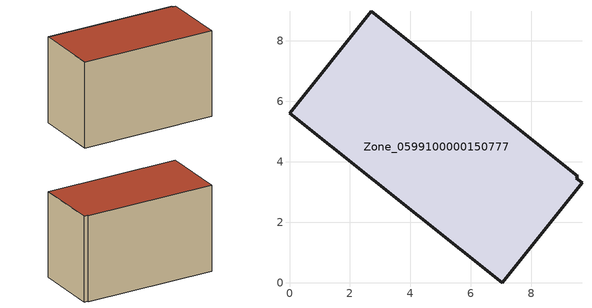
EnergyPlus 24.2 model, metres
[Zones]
Zone_0599100000150777
 floor ground (C_G): 9.53,3.52 9.48,3.46 9.67,3.31 7.03,0 0,5.61 2.7,8.99 z0.5
 wall outside (C_F): 9.53,3.52 2.7,8.99 0,5.61 7.03,0 9.67,3.31 9.48,3.46 9.53,3.52 z0.5:6.2
 roof outside (C_R): 9.48,3.46 9.53,3.52 2.7,8.99 0,5.61 7.03,0 9.67,3.31 z6.2
[BUILDING]
Pand.0599100000150777: North Axis=0; Terrain=City; Loads Convergence Tolerance Value=0.04; Temperature Convergence Tolerance Value=0.4; Solar Distribution=FullExterior; Maximum Number of Warmup Days=25; Minimum Number of Warmup Days=1
[Site:Location]
Rotterdam.The.Hague.AP_ZH_NLD Design_Conditions: Latitude=51.96; Longitude=4.45; Time Zone=1; Elevation=-4.5
[SITE:GROUNDTEMPERATURE:BUILDINGSURFACE]
18, 18, 18, 18, 18, 18, 18, 18, 18, 18, 18, 18
[MATERIAL] Thermal Absorptance=0.9; Solar Absorptance=0.7; Visible Absorptance=0.7
Name | Roughness | Thickness | Conductivity | Density | Specific Heat
G.TI.1946-1964 | MediumSmooth | 0.15 | 1 | 540 | 1210
F.TI.1946-1964 | Rough | 0.3 | 0.857143 | 1920 | 840
R.TI.1946-1964 | MediumRough | 0.2 | 0.277778 | 1500 | 1000
[CONSTRUCTION]
C_G: G.TI.1946-1964
C_F: F.TI.1946-1964
C_R: R.TI.1946-1964
[ZONE]
Zone_0599100000150777: Type=1; Multiplier=1; Ceiling Height=Autocalculate; Volume=Autocalculate; Floor Area=autocalculate; Part of Total Floor Area=Yes
[ZONEINFILTRATION:DESIGNFLOWRATE]
Infil_Zone_0599100000150777: Zone or ZoneList or Space or SpaceList=Zone_0599100000150777; Schedule=AlwaysOn; Design Flow Rate Calculation Method=Flow/Area; Flow Rate per Floor Area=0.003; Constant Term Coefficient=1; Temperature Term Coefficient=0; Velocity Term Coefficient=0; Velocity Squared Term Coefficient=0
[HVACTEMPLATE:ZONE:IDEALLOADSAIRSYSTEM]
Zone_0599100000150777: Maximum Heating Supply Air Temperature=50; Minimum Cooling Supply Air Temperature=13; Maximum Heating Supply Air Humidity Ratio=0.0156; Minimum Cooling Supply Air Humidity Ratio=0.0077; Heating Limit=NoLimit; Cooling Limit=NoLimit; Dehumidification Control Type=ConstantSensibleHeatRatio; Cooling Sensible Heat Ratio=0.7; Dehumidification Setpoint=60; Humidification Control Type=None; Humidification Setpoint=30; Outdoor Air Method=None; Outdoor Air Flow Rate per Person=0.00944; Outdoor Air Flow Rate per Zone Floor Area=0; Outdoor Air Flow Rate per Zone=0; Demand Controlled Ventilation Type=None; Outdoor Air Economizer Type=NoEconomizer; Heat Recovery Type=None; Sensible Heat Recovery Effectiveness=0.7; Latent Heat Recovery Effectiveness=0.65
[ZONECONTROL:THERMOSTAT]
ThermostatControl_Zone_0599100000150777: Zone or ZoneList=Zone_0599100000150777; Control Type Schedule=DualSetpointControlType; Control 1=Thermostat_Zone_0599100000150777; Temperature Difference Between Cutout And Setpoint=0
[THERMOSTATSETPOINT:DUALSETPOINT]
Thermostat_Zone_0599100000150777: Heating Setpoint Temperature Schedule=HeatingSetpoint_Zone_0599100000150777; Cooling Setpoint Temperature Schedule=CoolingSetpoint_Zone_0599100000150777
[SCHEDULE:COMPACT]
HeatingSetpoint_Zone_0599100000150777: Through: 12/31, For: AllDays, Until: 24:00, 21
CoolingSetpoint_Zone_0599100000150777: Through: 12/31, For: AllDays, Until: 24:00, 24
DualSetpointControlType: Through: 12/31, For: AllDays, Until: 24:00, 4
AlwaysOn: Through: 12/31, For: AllDays, Until: 24:00, 1
